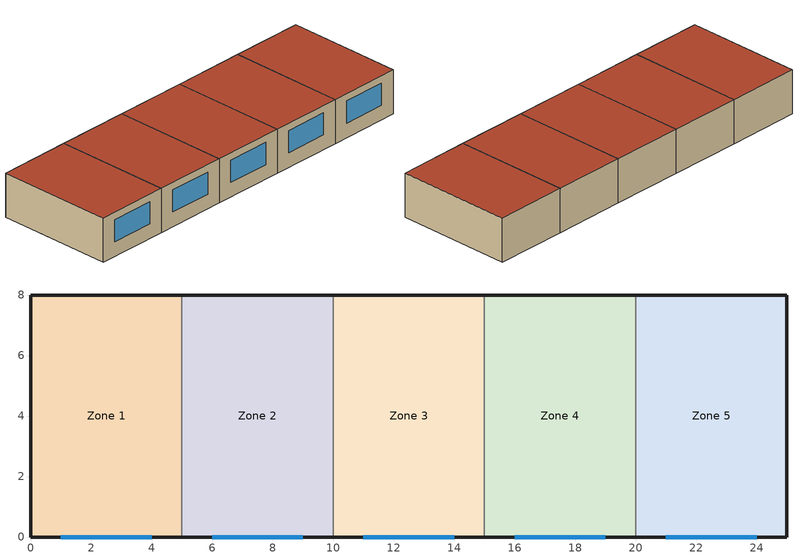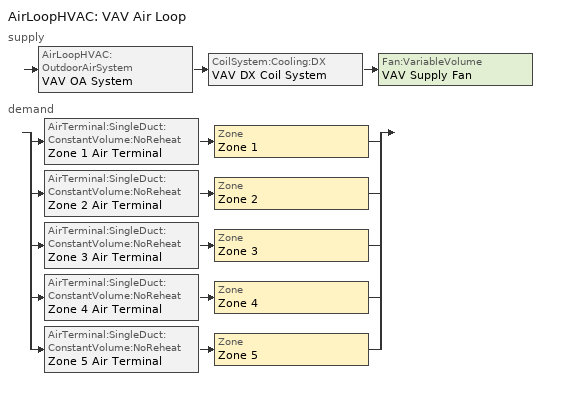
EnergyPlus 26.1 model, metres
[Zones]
Zone 1
 floor adiabatic (Floor): 0,0 0,8 5,8 5,0 z0
 wall outside (Exterior Wall): 5,8 0,8 0,0 5,0 z0:3
 wall adiabatic (Interior Wall): 5,0 5,8 z0:3
 window (Exterior Window): 1,0 4,0 z1:2.5
 roof outside (Roof): 0,8 0,0 5,0 5,8 z3
Zone 2
 floor adiabatic (Floor): 5,0 5,8 10,8 10,0 z0
 wall outside (Exterior Wall): 5,0 10,0 / 10,8 5,8 z0:3
 wall adiabatic (Interior Wall): 5,8 5,0 / 10,0 10,8 z0:3
 window (Exterior Window): 6,0 9,0 z1:2.5
 roof outside (Roof): 5,8 5,0 10,0 10,8 z3
Zone 3
 floor adiabatic (Floor): 10,0 10,8 15,8 15,0 z0
 wall outside (Exterior Wall): 10,0 15,0 / 15,8 10,8 z0:3
 wall adiabatic (Interior Wall): 10,8 10,0 / 15,0 15,8 z0:3
 window (Exterior Window): 11,0 14,0 z1:2.5
 roof outside (Roof): 10,8 10,0 15,0 15,8 z3
Zone 4
 floor adiabatic (Floor): 15,0 15,8 20,8 20,0 z0
 wall outside (Exterior Wall): 15,0 20,0 / 20,8 15,8 z0:3
 wall adiabatic (Interior Wall): 15,8 15,0 / 20,0 20,8 z0:3
 window (Exterior Window): 16,0 19,0 z1:2.5
 roof outside (Roof): 15,8 15,0 20,0 20,8 z3
Zone 5
 floor adiabatic (Floor): 20,0 20,8 25,8 25,0 z0
 wall outside (Exterior Wall): 20,0 25,0 25,8 20,8 z0:3
 wall adiabatic (Interior Wall): 20,8 20,0 z0:3
 window (Exterior Window): 21,0 24,0 z1:2.5
 roof outside (Roof): 20,8 20,0 25,0 25,8 z3
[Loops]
AirLoopHVAC 'VAV Air Loop'
 supply: AirLoopHVAC:OutdoorAirSystem 'VAV OA System' > CoilSystem:Cooling:DX 'VAV DX Coil System' > Fan:VariableVolume 'VAV Supply Fan'
 demand: split
  | AirTerminal:SingleDuct:ConstantVolume:NoReheat 'Zone 1 Air Terminal' > Zone 'Zone 1'
  | AirTerminal:SingleDuct:ConstantVolume:NoReheat 'Zone 2 Air Terminal' > Zone 'Zone 2'
  | AirTerminal:SingleDuct:ConstantVolume:NoReheat 'Zone 3 Air Terminal' > Zone 'Zone 3'
  | AirTerminal:SingleDuct:ConstantVolume:NoReheat 'Zone 4 Air Terminal' > Zone 'Zone 4'
  | AirTerminal:SingleDuct:ConstantVolume:NoReheat 'Zone 5 Air Terminal' > Zone 'Zone 5'
[Building]
Multi-Zone VAV Building: North Axis {deg}=0; Terrain=City; Loads Convergence Tolerance Value=0.04; Temperature Convergence Tolerance Value {deltaC}=0.4; Solar Distribution=FullExterior; Maximum Number of Warmup Days=25; Minimum Number of Warmup Days=6
[Site:Location]
Colombo Sri Lanka: Latitude {deg}=6.9; Longitude {deg}=79.86; Time Zone {hr}=5.5; Elevation {m}=7
[SizingPeriod:DesignDay]
Colombo Cooling Design Day: 4, 21, SummerDesignDay, 33, 7, Wetbulb, 27, 101200, 3, 0, No, No, No, ASHRAEClearSky, 1
Colombo Heating Design Day: 1, 21, WinterDesignDay, 22, 0, Wetbulb, 21, 101200, 3, 0, No, No, No, ASHRAEClearSky, 0
[Material]
M_Stucco: MediumRough, 0.025, 0.72, 1856, 840, 0.9, 0.92, 0.92
M_Concrete200: MediumRough, 0.2, 1.95, 2240, 900, 0.9, 0.7, 0.7
M_Insulation: MediumRough, 0.075, 0.049, 265, 836, 0.9, 0.7, 0.7
M_Gypsum: Smooth, 0.016, 0.16, 800, 1090, 0.9, 0.5, 0.5
M_RoofMembrane: VeryRough, 0.01, 0.16, 1120, 1460, 0.9, 0.7, 0.7
M_RoofInsulation: MediumRough, 0.12, 0.049, 265, 836, 0.9, 0.7, 0.7
M_FloorSlab: MediumRough, 0.1, 1.31, 2240, 900, 0.9, 0.7, 0.7
[WindowMaterial:SimpleGlazingSystem]
SimpleGlazing: 3, 0.4, 0.6
[Construction]
Exterior Wall: M_Stucco, M_Concrete200, M_Insulation, M_Gypsum
Interior Wall: M_Gypsum, M_Gypsum
Roof: M_RoofMembrane, M_RoofInsulation, M_Concrete200
Floor: M_FloorSlab
Exterior Window: SimpleGlazing
[Zone]
Zone 1; Zone 2; Zone 3; Zone 4; Zone 5: 0, 0, 0, 0, 1, 1, autocalculate, autocalculate
[People]
Zone 1 People: Zone 1, Office Occupancy, People, 8, , , 0.3, autocalculate, Activity Level, 3.82E-8
Zone 2 People: Zone 2, Office Occupancy, People, 4, , , 0.3, autocalculate, Activity Level, 3.82E-8
Zone 3 People: Zone 3, Office Occupancy, People, 12, , , 0.3, autocalculate, Activity Level, 3.82E-8
Zone 4 People: Zone 4, Office Occupancy, People, 1, , , 0.3, autocalculate, Activity Level, 3.82E-8
Zone 5 People: Zone 5, Office Occupancy, People, 5, , , 0.3, autocalculate, Activity Level, 3.82E-8
[Lights]
Zone 1 Lights: Zone 1, Office Lighting, Watts/Area, , 10, , 0, 0.42, 0.18, 1, General
Zone 2 Lights: Zone 2, Office Lighting, Watts/Area, , 9, , 0, 0.42, 0.18, 1, General
Zone 3 Lights: Zone 3, Office Lighting, Watts/Area, , 8, , 0, 0.42, 0.18, 1, General
Zone 4 Lights: Zone 4, Office Lighting, Watts/Area, , 6, , 0, 0.42, 0.18, 1, General
Zone 5 Lights: Zone 5, Office Lighting, Watts/Area, , 11, , 0, 0.42, 0.18, 1, General
[ElectricEquipment]
Zone 1 Equipment: Zone 1, Office Equipment, Watts/Area, , 12, , 0, 0.3, 0, General
Zone 2 Equipment: Zone 2, Office Equipment, Watts/Area, , 10, , 0, 0.3, 0, General
Zone 3 Equipment: Zone 3, Office Equipment, Watts/Area, , 5, , 0, 0.3, 0, General
Zone 4 Equipment: Zone 4, Server Equipment Sched, Watts/Area, , 60, , 0, 0.3, 0, General
Zone 5 Equipment: Zone 5, Office Equipment, Watts/Area, , 6, , 0, 0.3, 0, General
[ZoneInfiltration:DesignFlowRate]
Zone 1 Infiltration: Zone 1, Always On, Flow/Area, , 0.0003, , , 1, 0, 0, 0
Zone 2 Infiltration: Zone 2, Always On, Flow/Area, , 0.0003, , , 1, 0, 0, 0
Zone 3 Infiltration: Zone 3, Always On, Flow/Area, , 0.0003, , , 1, 0, 0, 0
Zone 4 Infiltration: Zone 4, Always On, Flow/Area, , 0.0003, , , 1, 0, 0, 0
Zone 5 Infiltration: Zone 5, Always On, Flow/Area, , 0.0003, , , 1, 0, 0, 0
[DesignSpecification:OutdoorAir]
Zone 1 OA Spec; Zone 2 OA Spec: Flow/Person, 0.008, 0, 0, 0
Zone 3 OA Spec; Zone 5 OA Spec: Flow/Person, 0.01, 0, 0, 0
Zone 4 OA Spec: Flow/Person, 0.005, 0, 0, 0
[Sizing:Zone]
Zone 1: SupplyAirTemperature, 13, 11.11, SupplyAirTemperature, 40, 11.11, 0.0085, 0.008, Zone 1 OA Spec, , , DesignDay
Zone 2: SupplyAirTemperature, 13, 11.11, SupplyAirTemperature, 40, 11.11, 0.0085, 0.008, Zone 2 OA Spec, , , DesignDay
Zone 3: SupplyAirTemperature, 13, 11.11, SupplyAirTemperature, 40, 11.11, 0.0085, 0.008, Zone 3 OA Spec, , , DesignDay
Zone 4: SupplyAirTemperature, 13, 11.11, SupplyAirTemperature, 40, 11.11, 0.0085, 0.008, Zone 4 OA Spec, , , DesignDay
Zone 5: SupplyAirTemperature, 13, 11.11, SupplyAirTemperature, 40, 11.11, 0.0085, 0.008, Zone 5 OA Spec, , , DesignDay
[ThermostatSetpoint:DualSetpoint]
Zone 1 DualSP: Heating SP Sched, Zone 1 Cooling SP Sched
Zone 2 DualSP: Heating SP Sched, Zone 2 Cooling SP Sched
Zone 3 DualSP: Heating SP Sched, Zone 3 Cooling SP Sched
Zone 4 DualSP: Heating SP Sched, Zone 4 Cooling SP Sched
Zone 5 DualSP: Heating SP Sched, Zone 5 Cooling SP Sched
[ZoneControl:Thermostat]
Zone 1 Thermostat: Zone 1, Control Type Sched, ThermostatSetpoint:DualSetpoint, Zone 1 DualSP
Zone 2 Thermostat: Zone 2, Control Type Sched, ThermostatSetpoint:DualSetpoint, Zone 2 DualSP
Zone 3 Thermostat: Zone 3, Control Type Sched, ThermostatSetpoint:DualSetpoint, Zone 3 DualSP
Zone 4 Thermostat: Zone 4, Control Type Sched, ThermostatSetpoint:DualSetpoint, Zone 4 DualSP
Zone 5 Thermostat: Zone 5, Control Type Sched, ThermostatSetpoint:DualSetpoint, Zone 5 DualSP
[AirTerminal:SingleDuct:ConstantVolume:NoReheat] Availability Schedule=Always On
Name | Maximum Air Flow Rate {m3/s}
Zone 1 Air Terminal | 0.5
Zone 2 Air Terminal; Zone 5 Air Terminal | 0.35
Zone 3 Air Terminal | 0.55
Zone 4 Air Terminal | 0.6
[Zone equipment]
Zone 1: Zone 1 Air Terminal
Zone 2: Zone 2 Air Terminal
Zone 3: Zone 3 Air Terminal
Zone 4: Zone 4 Air Terminal
Zone 5: Zone 5 Air Terminal
[AirLoopHVAC]
VAV Air Loop: Design Supply Air Flow Rate=autosize
[AvailabilityManager:Scheduled]
VAV Avail Mgr: Always On
[AirLoopHVAC:OutdoorAirSystem]
VAV OA System: VAV OA Controller List, VAV OA Equipment List
[OutdoorAir:Mixer]
VAV OA Mixer: OA Mixer Outlet Node, OA Inlet Node, Relief Air Node, VAV Supply Inlet Node
[Controller:OutdoorAir]
VAV OA Controller: Minimum Outdoor Air Flow Rate=autosize; Maximum Outdoor Air Flow Rate=autosize; Economizer Control Type=NoEconomizer; Economizer Control Action Type=ModulateFlow; Lockout Type=NoLockout; Minimum Limit Type=FixedMinimum
[CoilSystem:Cooling:DX]
VAV DX Coil System: Always On, Coil:Cooling:DX:SingleSpeed, VAV DX Cooling Coil, None, Yes, No
[Coil:Cooling:DX:SingleSpeed]
VAV DX Cooling Coil: Always On, autosize, autosize, 3.5, autosize, DX CapFT, DX CapFFF, DX EIRFT, DX EIRFFF, DX PLF
[Fan:VariableVolume]
VAV Supply Fan: Always On, 0.7, 600, autosize, Fraction, 0.25, 0.9, 1, 0.0407, 0.08804, -0.07292, 0.9433, 0, DX Coil Outlet Node, VAV Supply Outlet Node, General
[SetpointManager:Scheduled]
VAV SAT Manager: Temperature, SAT Setpoint Schedule, DX Coil Outlet Node
[Sizing:System]
VAV Air Loop: Sensible, autosize, 0.3, 7, 0.008, 12.8, 0.008, 13, 40, NonCoincident, No, No, 0.0085, 0.008, DesignDay, 0, DesignDay, 0, ZoneSum, 1, CoolingDesignCapacity, autosize, HeatingDesignCapacity, autosize, OnOff
[Schedule:Constant]
Always On: Fraction, 1
Activity Level: ActivityLevel, 120
Heating SP Sched: Temperature, 18
Control Type Sched: ControlType, 4
SAT Setpoint Schedule: Temperature, 13
Server Equipment Sched: Fraction, 0.9
Zone 1 Cooling SP Sched; Zone 2 Cooling SP Sched; Zone 5 Cooling SP Sched: Temperature, 24
Zone 3 Cooling SP Sched: Temperature, 23
Zone 4 Cooling SP Sched: Temperature, 21
[Schedule:Compact]
Office Occupancy: Fraction, Through: 12/31, For: Weekdays SummerDesignDay, Until: 08:00, 0.05, Until: 18:00, 1, Until: 24:00, 0.05, For: AllOtherDays, Until: 24:00, 0
Office Lighting: Fraction, Through: 12/31, For: Weekdays SummerDesignDay, Until: 08:00, 0.1, Until: 18:00, 0.9, Until: 24:00, 0.1, For: AllOtherDays, Until: 24:00, 0.05
Office Equipment: Fraction, Through: 12/31, For: Weekdays SummerDesignDay, Until: 08:00, 0.3, Until: 18:00, 0.9, Until: 24:00, 0.3, For: AllOtherDays, Until: 24:00, 0.2
[Curve:Biquadratic]
DX CapFT: 0.942588, 0.00954335, 0.00068377, -0.0110427, 5.249e-06, -9.72e-06, 17, 22, 13, 46
DX EIRFT: 0.342414, 0.034885, -0.0006237, 0.00497722, 0.000437951, -0.000728028, 17, 22, 13, 46
[Curve:Quadratic]
DX CapFFF: 0.8, 0.2, 0, 0.5, 1.5
DX EIRFFF: 1.1552, -0.1808, 0.0256, 0.5, 1.5
DX PLF: 0.85, 0.15, 0, 0, 1
